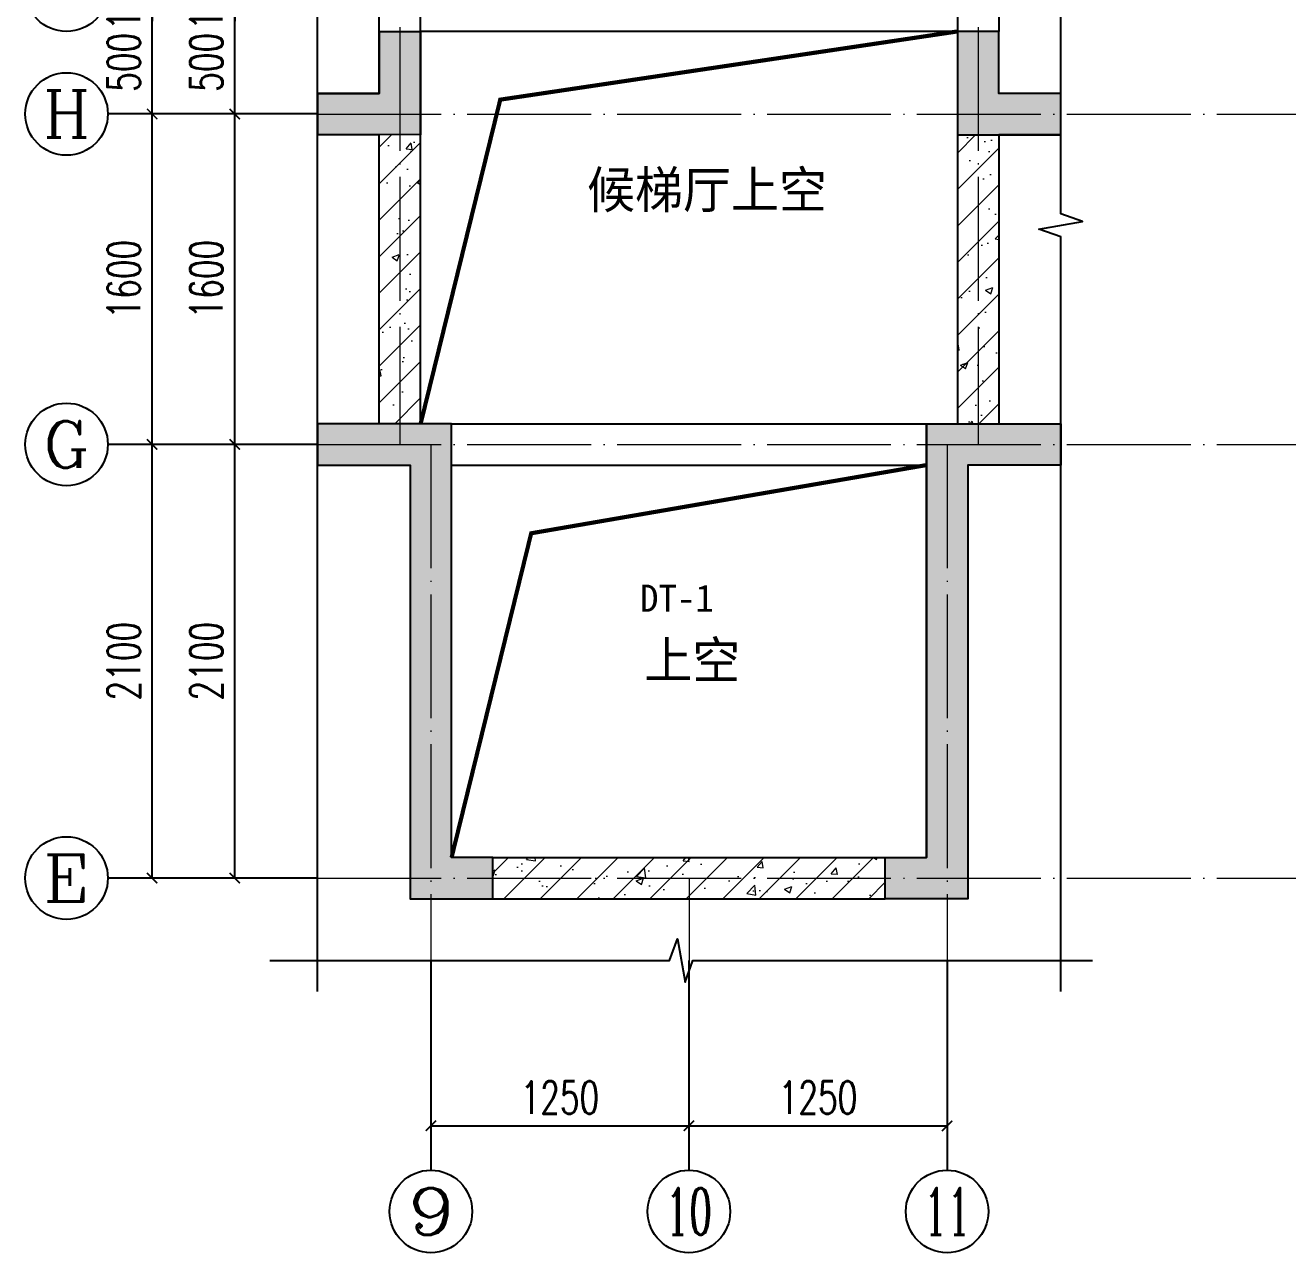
# Model space of a CAD drawing. Extents: x -812054 to 22247, y -644080 to 1003627.
# Drawn here: x -138473 to -132358, y -142124 to -136179 of the extents above; entities that cross this region are included whole.
import ezdxf
from ezdxf.enums import TextEntityAlignment as Align

# ---------------------------------------------------------------- set-up
doc = ezdxf.new("R2010")
doc.units = 0
doc.header["$LTSCALE"] = 1000
doc.linetypes.add('DOTE', pattern=[2.42, 2, -0.2, 0.02, -0.2])
doc.layers.get('0').update_dxf_attribs({"linetype": 'CONTINUOUS'})
doc.layers.get('DEFPOINTS').update_dxf_attribs({"linetype": 'CONTINUOUS'})
for name, color, linetype in [('A-AXIS_TEXT', 7, 'CONTINUOUS'), ('AXIS', 3, 'CONTINUOUS'), ('DIM_SYMB', 3, 'CONTINUOUS'), ('PUB_DIM', 3, 'CONTINUOUS'), ('PUB_TEXT', 2, 'CONTINUOUS'), ('S-COLU-LINE1', 6, 'CONTINUOUS'), ('S-Q墙实线', 6, 'CONTINUOUS'), ('WALL', 5, 'CONTINUOUS'), ('尺寸标注', 86, 'CONTINUOUS'), ('底图$0$PUB_HATCH', 252, 'CONTINUOUS')]:
    doc.layers.add(name, color=color, linetype=linetype)
for name, color, linetype, lineweight in [('AXIS_TEXT', 7, 'CONTINUOUS', 20), ('DOTE', 19, 'DOTE', 9), ('PUB_HATCH', 8, 'CONTINUOUS', 9)]:
    doc.layers.add(name, color=color, linetype=linetype, lineweight=lineweight)
doc.styles.add('_TCH_AXIS', font='COMPLEX', dxfattribs={"bigfont": 'GBCBIG'})
doc.styles.add('_TCH_DIM_T3', font='SIMPLEX', dxfattribs={"width": 0.705882, "bigfont": 'GBCBIG'})
doc.styles.add('COMPLEX', font='COMPLEX')
doc.styles.add('黑体', font='simhei.ttf')
doc.dimstyles.new('_TCH_ARCH&&50', dxfattribs={"dimtxt": 157.5, "dimasz": 50, "dimexe": 125, "dimexo": 150, "dimgap": 58.75, "dimtad": 1, "dimdec": 0, "dimzin": 0, "dimdsep": 46, "dimtxsty": '_TCH_DIM_T3', "dimblk": 'ARCHTICK', "dimcen": 0.09, "dimclrt": 7, "dimazin": 0, "dimtfac": 1, "dimtdec": 0, "dimtix": 1, "dimtmove": 2, "dimatfit": 3, "dimldrblk": 'ARCHTICK', "dimfxl": 1, "dimtolj": 1, "dimtzin": 0, "dimarcsym": 0})
pattern_1 = [(45, (-292956.68, -241880.02), (-88.38835, 88.38835), []), (50, (-292956.68, -241880.02), (358.6301, -31.37607), [37.5, -412.5]), (355, (-292956.68, -241880.02), (-69.3757, 376.0961), [30, -330]), (100.4514, (-292926.8, -241882.63), (289.2547, 344.7198), [31.8701, -350.57106]), (46.1842, (-292956.68, -241780), (533.6205, -82.7595), [56.25, -618.75]), (96.6356, (-292912.2, -241786.9), (467.3314, 487.059), [47.8051, -525.8565]), (351.1842, (-292956.7, -241780), (467.331, 487.0593), [45, -495]), (21, (-292906.68, -241805.02), (298.45353, -201.30945), [37.5, -412.5]), (326, (-292906.68, -241805.02), (121.6577, 362.575), [30, -330]), (71.4514, (-292881.8, -241821.8), (420.1113, 161.26525), [31.8701, -350.57106]), (37.5, (-292956.68, -241880.02), (6.07993, 166.44693), [0, -326, 0, -335, 0, -331.25]), (7.5, (-292956.68, -241880.02), (131.53477, 197.20586), [0, -191, 0, -318.5, 0, -126.25]), (327.5, (-293068.18, -241880.02), (266.91122, -11.27744), [0, -125, 0, -390, 0, -517.5]), (317.5, (-293118.18, -241880.02), (291.59308, 50.0525), [0, -162.5, 0, -259, 0, -367.5])]

# ---------------------------------------------------------------- blocks, each defined once
blk = doc.blocks.new('_AXISO')
blk.add_circle((0, 0), 0.5)
at = {"layer": 'A-AXIS_TEXT', "style": 'COMPLEX', "width": 1.041667}
blk.add_attdef('A', text='', height=0.56, dxfattribs=at).set_placement((-0.25, -0.28), (0.25, -0.28), align=Align.FIT)
blk = doc.blocks.new('_ArchTick')
at = {"color": 0, "linetype": 'ByBlock', "const_width": 0.15}
blk.add_lwpolyline([(-0.5, -0.5), (0.5, 0.5)], dxfattribs=at)
blk = doc.blocks.new('*D870')
at = {"layer": 'DEFPOINTS', "color": 0, "transparency": 16777216}
for p in [(-137458, -138209.3), (-137058, -138209.3), (-137058, -140309.3)]:
    blk.add_point(p, dxfattribs=at)
at = {"layer": '尺寸标注', "color": 0, "lineweight": -2, "transparency": 16777216}
for p, q in [((-137208, -138209.3), (-137583, -138209.3)), ((-137458, -140309.3), (-137458, -138209.3)), ((-137208, -140309.3), (-137583, -140309.3))]:
    blk.add_line(p, q, dxfattribs=at)
at = {"layer": '尺寸标注', "color": 0, "lineweight": -2, "transparency": 16777216, "xscale": 50, "yscale": 50, "zscale": 50}
for p, rotation in [((-137458, -138209.3), 90), ((-137458, -140309.3), 270)]:
    blk.add_blockref('_ArchTick', p, dxfattribs=dict(at, rotation=rotation))
at = {"layer": '尺寸标注', "color": 7, "transparency": 16777216, "insert": (-137595.5, -139259.3), "char_height": 157.5, "attachment_point": 5, "rotation": 90, "style": '_TCH_DIM_T3'}
blk.add_mtext('\\A1;2100', dxfattribs=at)
blk = doc.blocks.new('*D871')
at = {"layer": 'DEFPOINTS', "color": 0, "transparency": 16777216}
for p in [(-137458, -136609), (-137058, -136609), (-137058, -138209.3)]:
    blk.add_point(p, dxfattribs=at)
at = {"layer": '尺寸标注', "color": 0, "lineweight": -2, "transparency": 16777216}
for p, q in [((-137208, -136609), (-137583, -136609)), ((-137458, -138209.3), (-137458, -136609)), ((-137208, -138209.3), (-137583, -138209.3))]:
    blk.add_line(p, q, dxfattribs=at)
at = {"layer": '尺寸标注', "color": 0, "lineweight": -2, "transparency": 16777216, "xscale": 50, "yscale": 50, "zscale": 50}
for p, rotation in [((-137458, -136609), 90), ((-137458, -138209.3), 270)]:
    blk.add_blockref('_ArchTick', p, dxfattribs=dict(at, rotation=rotation))
at = {"layer": '尺寸标注', "color": 7, "transparency": 16777216, "insert": (-137595.5, -137409.2), "char_height": 157.5, "attachment_point": 5, "rotation": 90, "style": '_TCH_DIM_T3'}
blk.add_mtext('\\A1;1600', dxfattribs=at)
blk = doc.blocks.new('*D872')
at = {"layer": 'DEFPOINTS', "color": 0, "transparency": 16777216}
for p in [(-137458, -136109.3), (-137058, -136109.3), (-137058, -136609)]:
    blk.add_point(p, dxfattribs=at)
at = {"layer": '尺寸标注', "color": 0, "lineweight": -2, "transparency": 16777216}
for p, q in [((-137208, -136109.3), (-137583, -136109.3)), ((-137458, -136609), (-137458, -136109.3)), ((-137208, -136609), (-137583, -136609))]:
    blk.add_line(p, q, dxfattribs=at)
at = {"layer": '尺寸标注', "color": 0, "lineweight": -2, "transparency": 16777216, "xscale": 50, "yscale": 50, "zscale": 50}
for p, rotation in [((-137458, -136109.3), 90), ((-137458, -136609), 270)]:
    blk.add_blockref('_ArchTick', p, dxfattribs=dict(at, rotation=rotation))
at = {"layer": '尺寸标注', "color": 7, "transparency": 16777216, "insert": (-137595.5, -136359.2), "char_height": 157.5, "attachment_point": 5, "rotation": 90, "style": '_TCH_DIM_T3'}
blk.add_mtext('\\A1;500', dxfattribs=at)
blk = doc.blocks.new('*D873')
at = {"layer": 'DEFPOINTS', "color": 0, "transparency": 16777216}
for p in [(-137458, -136009.3), (-137058, -136009.3), (-137058, -136109.3)]:
    blk.add_point(p, dxfattribs=at)
at = {"layer": '尺寸标注', "color": 0, "lineweight": -2, "transparency": 16777216}
for p, q in [((-137458, -136009.3), (-137458, -135959.3)), ((-137208, -136009.3), (-137583, -136009.3)), ((-137458, -136109.3), (-137458, -136009.3)), ((-137208, -136109.3), (-137583, -136109.3)), ((-137458, -136109.3), (-137458, -136159.3))]:
    blk.add_line(p, q, dxfattribs=at)
at = {"layer": '尺寸标注', "color": 0, "lineweight": -2, "transparency": 16777216, "xscale": 50, "yscale": 50, "zscale": 50}
for p, rotation in [((-137458, -136009.3), 270), ((-137458, -136109.3), 90)]:
    blk.add_blockref('_ArchTick', p, dxfattribs=dict(at, rotation=rotation))
at = {"layer": '尺寸标注', "color": 7, "transparency": 16777216, "insert": (-137595.5, -136059.3), "char_height": 157.5, "attachment_point": 5, "rotation": 90, "style": '_TCH_DIM_T3'}
blk.add_mtext('\\A1;100', dxfattribs=at)
blk = doc.blocks.new('*D906')
at = {"layer": 'DEFPOINTS', "color": 0, "transparency": 16777216}
for p in [(-137858, -138209.3), (-137058, -138209.3), (-137058, -140309.3)]:
    blk.add_point(p, dxfattribs=at)
at = {"layer": 'PUB_DIM', "color": 0, "lineweight": -2, "transparency": 16777216}
for p, q in [((-137208, -138209.3), (-137983, -138209.3)), ((-137858, -140309.3), (-137858, -138209.3)), ((-137208, -140309.3), (-137983, -140309.3))]:
    blk.add_line(p, q, dxfattribs=at)
at = {"layer": 'PUB_DIM', "color": 0, "lineweight": -2, "transparency": 16777216, "xscale": 50, "yscale": 50, "zscale": 50}
for p, rotation in [((-137858, -138209.3), 90), ((-137858, -140309.3), 270)]:
    blk.add_blockref('_ArchTick', p, dxfattribs=dict(at, rotation=rotation))
at = {"layer": 'PUB_DIM', "color": 7, "transparency": 16777216, "insert": (-137995.5, -139259.3), "char_height": 157.5, "attachment_point": 5, "rotation": 90, "style": '_TCH_DIM_T3'}
blk.add_mtext('\\A1;2100', dxfattribs=at)
blk = doc.blocks.new('*D907')
at = {"layer": 'DEFPOINTS', "color": 0, "transparency": 16777216}
for p in [(-137858, -136609), (-137058, -136609), (-137058, -138209.3)]:
    blk.add_point(p, dxfattribs=at)
at = {"layer": 'PUB_DIM', "color": 0, "lineweight": -2, "transparency": 16777216}
for p, q in [((-137208, -136609), (-137983, -136609)), ((-137858, -138209.3), (-137858, -136609)), ((-137208, -138209.3), (-137983, -138209.3))]:
    blk.add_line(p, q, dxfattribs=at)
at = {"layer": 'PUB_DIM', "color": 0, "lineweight": -2, "transparency": 16777216, "xscale": 50, "yscale": 50, "zscale": 50}
for p, rotation in [((-137858, -136609), 90), ((-137858, -138209.3), 270)]:
    blk.add_blockref('_ArchTick', p, dxfattribs=dict(at, rotation=rotation))
at = {"layer": 'PUB_DIM', "color": 7, "transparency": 16777216, "insert": (-137995.5, -137409.2), "char_height": 157.5, "attachment_point": 5, "rotation": 90, "style": '_TCH_DIM_T3'}
blk.add_mtext('\\A1;1600', dxfattribs=at)
blk = doc.blocks.new('*D908')
at = {"layer": 'DEFPOINTS', "color": 0, "transparency": 16777216}
for p in [(-137858, -136109.3), (-137058, -136109.3), (-137058, -136609)]:
    blk.add_point(p, dxfattribs=at)
at = {"layer": 'PUB_DIM', "color": 0, "lineweight": -2, "transparency": 16777216}
for p, q in [((-137208, -136109.3), (-137983, -136109.3)), ((-137858, -136609), (-137858, -136109.3)), ((-137208, -136609), (-137983, -136609))]:
    blk.add_line(p, q, dxfattribs=at)
at = {"layer": 'PUB_DIM', "color": 0, "lineweight": -2, "transparency": 16777216, "xscale": 50, "yscale": 50, "zscale": 50}
for p, rotation in [((-137858, -136109.3), 90), ((-137858, -136609), 270)]:
    blk.add_blockref('_ArchTick', p, dxfattribs=dict(at, rotation=rotation))
at = {"layer": 'PUB_DIM', "color": 7, "transparency": 16777216, "insert": (-137995.5, -136359.2), "char_height": 157.5, "attachment_point": 5, "rotation": 90, "style": '_TCH_DIM_T3'}
blk.add_mtext('\\A1;500', dxfattribs=at)
blk = doc.blocks.new('*D909')
at = {"layer": 'DEFPOINTS', "color": 0, "transparency": 16777216}
for p in [(-137858, -136009.3), (-137058, -136009.3), (-137058, -136109.3)]:
    blk.add_point(p, dxfattribs=at)
at = {"layer": 'PUB_DIM', "color": 0, "lineweight": -2, "transparency": 16777216}
for p, q in [((-137858, -136009.3), (-137858, -135959.3)), ((-137208, -136009.3), (-137983, -136009.3)), ((-137858, -136109.3), (-137858, -136009.3)), ((-137208, -136109.3), (-137983, -136109.3)), ((-137858, -136109.3), (-137858, -136159.3))]:
    blk.add_line(p, q, dxfattribs=at)
at = {"layer": 'PUB_DIM', "color": 0, "lineweight": -2, "transparency": 16777216, "xscale": 50, "yscale": 50, "zscale": 50}
for p, rotation in [((-137858, -136009.3), 270), ((-137858, -136109.3), 90)]:
    blk.add_blockref('_ArchTick', p, dxfattribs=dict(at, rotation=rotation))
at = {"layer": 'PUB_DIM', "color": 7, "transparency": 16777216, "insert": (-137995.5, -136059.3), "char_height": 157.5, "attachment_point": 5, "rotation": 90, "style": '_TCH_DIM_T3'}
blk.add_mtext('\\A1;100', dxfattribs=at)
blk = doc.blocks.new('*D914')
at = {"layer": 'DEFPOINTS', "color": 0, "transparency": 16777216}
for p in [(-136508, -140709.3), (-135258.4, -140709.3), (-135258.4, -141509.3)]:
    blk.add_point(p, dxfattribs=at)
at = {"layer": 'PUB_DIM', "color": 0, "lineweight": -2, "transparency": 16777216}
for p, q in [((-136508, -140859.3), (-136508, -141634.3)), ((-135258.4, -140859.3), (-135258.4, -141634.3)), ((-136508, -141509.3), (-135258.4, -141509.3))]:
    blk.add_line(p, q, dxfattribs=at)
at = {"layer": 'PUB_DIM', "color": 0, "lineweight": -2, "transparency": 16777216, "xscale": 50, "yscale": 50, "zscale": 50, "rotation": 180}
blk.add_blockref('_ArchTick', (-136508, -141509.3), dxfattribs=at)
at = {"layer": 'PUB_DIM', "color": 0, "lineweight": -2, "transparency": 16777216, "xscale": 50, "yscale": 50, "zscale": 50}
blk.add_blockref('_ArchTick', (-135258.4, -141509.3), dxfattribs=at)
at = {"layer": 'PUB_DIM', "color": 7, "transparency": 16777216, "insert": (-135883.2, -141371.8), "char_height": 157.5, "attachment_point": 5, "style": '_TCH_DIM_T3'}
blk.add_mtext('\\A1;1250', dxfattribs=at)
blk = doc.blocks.new('*D915')
at = {"layer": 'DEFPOINTS', "color": 0, "transparency": 16777216}
for p in [(-135258.4, -140709.3), (-134008, -140709.3), (-134008, -141509.3)]:
    blk.add_point(p, dxfattribs=at)
at = {"layer": 'PUB_DIM', "color": 0, "lineweight": -2, "transparency": 16777216}
for p, q in [((-135258.4, -140859.3), (-135258.4, -141634.3)), ((-134008, -140859.3), (-134008, -141634.3)), ((-135258.4, -141509.3), (-134008, -141509.3))]:
    blk.add_line(p, q, dxfattribs=at)
at = {"layer": 'PUB_DIM', "color": 0, "lineweight": -2, "transparency": 16777216, "xscale": 50, "yscale": 50, "zscale": 50, "rotation": 180}
blk.add_blockref('_ArchTick', (-135258.4, -141509.3), dxfattribs=at)
at = {"layer": 'PUB_DIM', "color": 0, "lineweight": -2, "transparency": 16777216, "xscale": 50, "yscale": 50, "zscale": 50}
blk.add_blockref('_ArchTick', (-134008, -141509.3), dxfattribs=at)
at = {"layer": 'PUB_DIM', "color": 7, "transparency": 16777216, "insert": (-134633.2, -141371.8), "char_height": 157.5, "attachment_point": 5, "style": '_TCH_DIM_T3'}
blk.add_mtext('\\A1;1250', dxfattribs=at)

msp = doc.modelspace()

# ---------------------------------------------------------------- hatches: boundary and pattern name
at = {"layer": 'PUB_HATCH'}
h = msp.add_hatch(dxfattribs=at)
h.set_pattern_fill('钢筋混凝土', color=256, scale=50, style=0)
h.set_pattern_definition(pattern_1)
h.paths.add_polyline_path([(-136557.95, -136709.02), (-136757.95, -136709.02), (-136757.95, -138109.29), (-136557.95, -138109.29)])
h = msp.add_hatch(dxfattribs=at)
h.set_pattern_fill('钢筋混凝土', color=256, scale=50, style=0)
h.set_pattern_definition(pattern_1)
h.paths.add_polyline_path([(-133957.95, -138109.29), (-133757.95, -138109.29), (-133757.95, -136709.02), (-133957.95, -136709.02)])
h = msp.add_hatch(dxfattribs=at)
h.set_pattern_fill('钢筋混凝土', color=256, scale=50, style=0)
h.set_pattern_definition(pattern_1)
h.paths.add_polyline_path([(-134307.76, -140409.29), (-134307.76, -140209.29), (-136207.95, -140209.29), (-136207.95, -140409.29)])
at = {"layer": '底图$0$PUB_HATCH'}
for points in [[(-136557.95, -136209.29), (-136557.95, -136709.29), (-137057.95, -136709.02), (-137057.95, -136509.02), (-136757.95, -136509.29), (-136757.95, -136209.29)], [(-133957.95, -136209.29), (-133957.95, -136709.29), (-133457.95, -136709.29), (-133457.95, -136509.29), (-133757.95, -136509.29), (-133757.95, -136209.29)], [(-137057.95, -138109.29), (-137057.95, -138309.29), (-136607.95, -138309.29), (-136607.95, -140409.29), (-136207.95, -140409.29), (-136207.95, -140209.29), (-136407.95, -140209.29), (-136407.95, -138109.29)], [(-133457.95, -138109.29), (-133457.95, -138309.29), (-133907.95, -138309.29), (-133907.95, -140409.29), (-134307.95, -140409.29), (-134307.95, -140209.29), (-134107.95, -140209.29), (-134107.95, -138109.29)]]:
    msp.add_hatch(color=256, dxfattribs=at).paths.add_polyline_path(points)

# ---------------------------------------------------------------- linework, layer by layer
at = {"color": 6, "const_width": 20}
for points in [[(-136557.72, -138109.3), (-136172.14, -136539.57), (-133957.72, -136209.26)], [(-136407.72, -140209.29), (-136022.15, -138639.57), (-134107.72, -138309.25)]]:
    msp.add_lwpolyline(points, dxfattribs=at)
at = {"layer": 'AXIS'}
for p, q in [((-137057.95, -136609.02), (-138072.56, -136609.02)), ((-137057.95, -138209.29), (-138072.56, -138209.29)), ((-137057.95, -140309.29), (-138072.56, -140309.29)), ((-136507.95, -140709.29), (-136507.95, -141723.9)), ((-135258.43, -140709.29), (-135258.43, -141723.9)), ((-134007.95, -140709.29), (-134007.95, -141723.9))]:
    msp.add_line(p, q, dxfattribs=at)
at = {"layer": 'DIM_SYMB'}
for points in [[(-137057.95, -140858.03), (-137057.95, -134949.18), (-137162.95, -134910.96), (-136952.95, -134873.93), (-137057.95, -134836.68), (-137057.95, -128927.83)], [(-133457.95, -140858.03), (-133457.95, -137204.45), (-133562.95, -137166.23), (-133352.95, -137129.21), (-133457.95, -137091.95), (-133457.95, -133438.37)], [(-137288.15, -140709.29), (-135352.52, -140709.29), (-135314.3, -140604.29), (-135277.27, -140814.29), (-135240.02, -140709.29), (-133304.39, -140709.29)]]:
    msp.add_lwpolyline(points, dxfattribs=at)
at = {"layer": 'DOTE', "linetype": 'DOTE', "ltscale": 0.3}
for p, q in [((-136657.95, -128927.83), (-136657.95, -138209.29)), ((-133857.95, -128927.83), (-133857.95, -138209.29)), ((-137057.95, -136609.29), (-125694.37, -136609.29)), ((-137057.95, -138209.29), (-125694.37, -138209.28)), ((-136507.95, -138209.29), (-136507.95, -140709.29)), ((-134007.76, -138209.29), (-134007.76, -140709.29)), ((-137057.95, -140309.29), (-125694.37, -140309.28)), ((-135257.86, -140309.29), (-135257.86, -140714.13))]:
    msp.add_line(p, q, dxfattribs=at)
at = {"layer": 'S-COLU-LINE1'}
for p, q in [((-136757.95, -136209.29), (-136757.95, -136509.02)), ((-136557.95, -136709.02), (-136557.95, -136209.29)), ((-133957.95, -136209.29), (-133957.95, -136709.02)), ((-133757.95, -136509.02), (-133757.95, -136209.29)), ((-136757.95, -136509.02), (-137057.95, -136509.02)), ((-137057.95, -136509.02), (-137057.95, -136709.02)), ((-133457.95, -136509.02), (-133757.95, -136509.02)), ((-133457.95, -136709.02), (-133457.95, -136509.02)), ((-137057.95, -136709.02), (-136757.95, -136709.02)), ((-133757.95, -136709.02), (-133457.95, -136709.02))]:
    msp.add_line(p, q, dxfattribs=at)
at = {"layer": 'S-Q墙实线', "color": 6}
for points in [[(-136557.95, -136209.29), (-136557.95, -136709.29), (-137057.95, -136709.02), (-137057.95, -136509.02), (-136757.95, -136509.29), (-136757.95, -136209.29)], [(-133957.95, -136209.29), (-133957.95, -136709.29), (-133457.95, -136709.29), (-133457.95, -136509.29), (-133757.95, -136509.29), (-133757.95, -136209.29)], [(-137057.95, -138109.29), (-137057.95, -138309.29), (-136607.95, -138309.29), (-136607.95, -140409.29), (-136207.95, -140409.29), (-136207.95, -140209.29), (-136407.95, -140209.29), (-136407.95, -138109.29)], [(-133457.95, -138109.29), (-133457.95, -138309.29), (-133907.95, -138309.29), (-133907.95, -140409.29), (-134307.95, -140409.29), (-134307.95, -140209.29), (-134107.95, -140209.29), (-134107.95, -138109.29)]]:
    msp.add_lwpolyline(points, close=True, dxfattribs=at)
at = {"layer": 'WALL'}
for p, q in [((-136757.95, -136209.29), (-136757.95, -136109.29)), ((-136557.95, -136209.29), (-136557.95, -136109.29)), ((-133957.95, -136109.29), (-133957.95, -136209.29)), ((-133757.95, -136109.29), (-133757.95, -136209.29)), ((-133957.95, -136209.29), (-136557.95, -136209.29)), ((-137057.95, -136709.29), (-137057.95, -136709.02)), ((-136757.95, -136709.29), (-137057.95, -136709.29)), ((-136757.95, -138109.3), (-136757.95, -136709.02)), ((-136557.95, -138109.3), (-136557.95, -136709.02)), ((-133957.95, -136709.02), (-133957.95, -138109.3)), ((-133757.95, -136709.02), (-133757.95, -138109.3)), ((-136407.95, -138109.29), (-134107.76, -138109.29)), ((-134107.95, -138109.29), (-134107.95, -140209.29)), ((-136407.95, -138309.29), (-134107.76, -138309.29)), ((-136207.95, -140209.29), (-134307.76, -140209.29)), ((-136207.95, -140409.29), (-134307.76, -140409.29))]:
    msp.add_line(p, q, dxfattribs=at)

# ---------------------------------------------------------------- block references
at = {"layer": 'AXIS'}
ref = msp.add_blockref('_AXISO', (-138272.56, -136009.29), dxfattribs=dict(at, xscale=400, yscale=400, zscale=400))
ref.add_attrib('A', 'J', dxfattribs={"layer": 'AXIS_TEXT', "height": 226.27, "style": '_TCH_AXIS', "width": 1.909091}).set_placement((-138385.7, -136122.43), (-138159.42, -136122.43), align=Align.FIT)
ref = msp.add_blockref('_AXISO', (-138272.56, -136609.02), dxfattribs=dict(at, xscale=400, yscale=400, zscale=400))
ref.add_attrib('A', 'H', dxfattribs={"layer": 'AXIS_TEXT', "height": 226.27, "style": '_TCH_AXIS', "width": 1.05}).set_placement((-138385.7, -136722.16), (-138159.42, -136722.16), align=Align.FIT)
ref = msp.add_blockref('_AXISO', (-138272.56, -138209.29), dxfattribs=dict(at, xscale=400, yscale=400, zscale=400))
ref.add_attrib('A', 'G', dxfattribs={"layer": 'AXIS_TEXT', "height": 226.27, "style": '_TCH_AXIS', "width": 1.166667}).set_placement((-138385.7, -138322.43), (-138159.42, -138322.43), align=Align.FIT)
ref = msp.add_blockref('_AXISO', (-138272.56, -140309.29), dxfattribs=dict(at, xscale=400, yscale=400, zscale=400))
ref.add_attrib('A', 'E', dxfattribs={"layer": 'AXIS_TEXT', "height": 226.27, "style": '_TCH_AXIS', "width": 1.3125}).set_placement((-138385.7, -140422.43), (-138159.42, -140422.43), align=Align.FIT)
ref = msp.add_blockref('_AXISO', (-136507.95, -141923.9), dxfattribs=dict(at, xscale=400, yscale=400, zscale=400))
ref.add_attrib('A', '9', dxfattribs={"layer": 'AXIS_TEXT', "height": 226.27, "style": '_TCH_AXIS', "width": 1.5}).set_placement((-136621.09, -142037.04), (-136394.82, -142037.04), align=Align.FIT)
ref = msp.add_blockref('_AXISO', (-135258.43, -141923.9), dxfattribs=dict(at, xscale=400, yscale=400, zscale=400))
ref.add_attrib('A', '10', dxfattribs={"layer": 'AXIS_TEXT', "height": 226.274, "style": '_TCH_AXIS', "width": 0.724138}).set_placement((-135371.57, -142037.04), (-135145.3, -142037.04), align=Align.FIT)
ref = msp.add_blockref('_AXISO', (-134007.95, -141923.9), dxfattribs=dict(at, xscale=400, yscale=400, zscale=400))
ref.add_attrib('A', '11', dxfattribs={"layer": 'AXIS_TEXT', "height": 226.274, "style": '_TCH_AXIS', "width": 0.875}).set_placement((-134121.09, -142037.04), (-133894.82, -142037.04), align=Align.FIT)

# ---------------------------------------------------------------- texts
at = {"layer": 'PUB_TEXT', "color": 7}
for s, p in [('候梯厅上空', (-135751.72, -137065.14)), ('上空', (-135474.21, -139342.98))]:
    msp.add_text(s, height=178.723, dxfattribs=at).set_placement(p)
at = {"layer": 'PUB_TEXT', "color": 246, "style": '黑体'}
msp.add_text('DT-1', height=131.435, dxfattribs=at).set_placement((-135495.08, -139019.69))

# ---------------------------------------------------------------- dimensions: what is measured, and where the dimension line sits
at = {"layer": 'PUB_DIM'}
for p1, p2, distance, picture, middle in [((-137057.95, -136109.29), (-137057.95, -136009.29), 800, '*D909', (-137995.45, -136059.29)), ((-137057.95, -136609.02), (-137057.95, -136109.29), 800, '*D908', (-137995.45, -136359.16)), ((-137057.95, -138209.29), (-137057.95, -136609.02), 800, '*D907', (-137995.45, -137409.16)), ((-137057.95, -140309.29), (-137057.95, -138209.29), 800, '*D906', (-137995.45, -139259.29)), ((-136507.95, -140709.29), (-135258.43, -140709.29), -800, '*D914', (-135883.19, -141371.79)), ((-135258.43, -140709.29), (-134007.95, -140709.29), -800, '*D915', (-134633.19, -141371.79))]:
    dim = msp.add_aligned_dim(p1=p1, p2=p2, distance=distance, dimstyle='_TCH_ARCH&&50', dxfattribs=at)
    dim.commit()
    dim.dimension.update_dxf_attribs({"geometry": picture, "text_midpoint": middle})
at = {"layer": '尺寸标注', "color": 106}
for p1, p2, picture, middle in [((-137057.95, -136109.29), (-137057.95, -136009.29), '*D873', (-137595.45, -136059.29)), ((-137057.95, -136609.02), (-137057.95, -136109.29), '*D872', (-137595.45, -136359.16)), ((-137057.95, -138209.29), (-137057.95, -136609.02), '*D871', (-137595.45, -137409.16)), ((-137057.95, -140309.29), (-137057.95, -138209.29), '*D870', (-137595.45, -139259.29))]:
    dim = msp.add_aligned_dim(p1=p1, p2=p2, distance=400, dimstyle='_TCH_ARCH&&50', dxfattribs=at)
    dim.commit()
    dim.dimension.update_dxf_attribs({"geometry": picture, "text_midpoint": middle})

doc.saveas('drawing.dxf')
